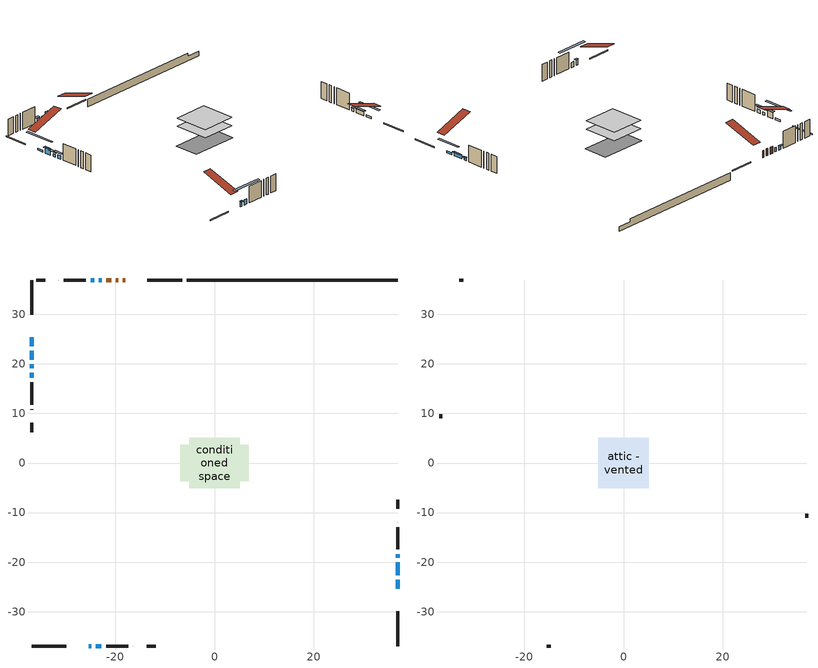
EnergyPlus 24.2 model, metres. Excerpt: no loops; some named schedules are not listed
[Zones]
conditioned space
 floor adiabatic (AdiabaticFloorConstruction): -5.08,-5.08 -5.08,5.08 5.08,5.08 5.08,-5.08 z3.49
 floor foundation (Slab1 construction): -6.95,-3.67 -6.95,3.67 6.95,3.67 6.95,-3.67 z-1.14
 wall outside (RimJoist1 construction): -6.49,36.91 -13.53,36.91 / -36.91,-36.91 -29.87,-36.91 / -36.91,36.91 -36.91,29.87 / 36.91,-36.91 36.91,-29.87 z1.05:1.35
 wall outside (AdiabaticWallConstruction 1): -17.99,36.91 -18.46,36.91 / -19.39,36.91 -19.94,36.91 / -20.87,36.91 -21.81,36.91 z1.05:3.08
 wall outside (AdiabaticWallConstruction): -25.41,-36.91 -24.85,-36.91 z1.05:2.58; -22.74,36.91 -23.3,36.91 z1.05:2.27; -23.92,-36.91 -22.8,-36.91 z1.05:2.57; 36.91,-25.41 36.91,-23.58 / -36.91,25.41 -36.91,23.58 z1.05:1.61; 36.91,-22.65 36.91,-20.06 z1.05:2.22; 36.91,-19.13 36.91,-18.37 z1.05:1.97; -36.91,22.65 -36.91,20.82 z1.05:2.83; -36.91,19.89 -36.91,19.13 z1.05:1.81; -36.91,18.2 -36.91,17.18 z1.05:2.07; -24.23,36.91 -24.99,36.91 z1.05:2.12
 wall outside (Wall1 construction): -25.92,36.91 -30.45,36.91 / -21.88,-36.91 -17.35,-36.91 / -36.91,16.26 -36.91,11.73 / 36.91,-17.44 36.91,-12.91 z1.05:5.93
 wall outside (Wall2 construction): -31.38,36.91 -31.41,36.91 / -16.42,-36.91 -16.39,-36.91 / -36.91,10.8 -36.91,10.77 / 36.91,-11.98 36.91,-11.95 z1.05:5.93
 wall outside (Wall4 construction): -34.09,36.91 -35.98,36.91 / -13.71,-36.91 -11.81,-36.91 / -36.91,8.09 -36.91,6.2 / 36.91,-9.27 36.91,-7.38 z1.05:5.93
 wall foundation (FoundationWall1 construction): -5.56,36.91,-1.14 -5.56,36.91,1.05 32.66,36.91,1.05 32.66,36.91,0.12 36.91,36.91,0.12 36.91,36.91,-1.14
 window (WindowConstruction 6): -25.41,-36.91 -24.85,-36.91 z1.05:2.57
 window (WindowConstruction 7): -22.74,36.91 -23.3,36.91 z1.05:2.27
 window (WindowConstruction 10): -23.92,-36.91 -22.81,-36.91 z1.05:2.57
 window (WindowConstruction 8): 36.91,-25.41 36.91,-23.58 z1.05:1.61
 window (WindowConstruction 9): -36.91,25.41 -36.91,23.58 z1.05:1.61
 window (WindowConstruction): 36.91,-22.65 36.91,-20.06 z1.05:2.22
 window (WindowConstruction 1): 36.91,-19.13 36.91,-18.37 z1.05:1.96
 window (WindowConstruction 2): -36.91,22.65 -36.91,20.82 z1.05:2.83
 window (WindowConstruction 3): -36.91,19.89 -36.91,19.13 z1.05:1.81
 window (WindowConstruction 4): -36.91,18.2 -36.91,17.19 z1.05:2.06
 window (WindowConstruction 5): -24.23,36.91 -24.99,36.91 z1.05:2.12
 door (Door): -17.99,36.91 -18.46,36.91 z1.05:3.08
 door (Door 1): -19.39,36.91 -19.94,36.91 z1.05:3.08
 door (Door 2): -20.87,36.91 -21.81,36.91 z1.05:3.08
 ceiling adiabatic (AdiabaticFloorConstruction): 5.08,-5.08 5.08,5.08 -5.08,5.08 -5.08,-5.08 z3.49
attic - vented
 floor to conditioned space (Floor1 construction Reversed): -5.08,-5.08 -5.08,5.08 5.08,5.08 5.08,-5.08 z5.93
 wall outside (Wall3 construction): -32.34,36.91 -33.16,36.91 / -15.46,-36.91 -14.64,-36.91 / -36.91,9.84 -36.91,9.02 / 36.91,-11.02 36.91,-10.2 z1.05:5.93
 roof outside (Roof1 construction): -17.06,36.91,5.93 -17.06,27.02,9.22 -14.46,27.02,9.22 -14.46,36.91,5.93; -26.34,-36.91,5.93 -26.34,-27.02,9.22 -28.94,-27.02,9.22 -28.94,-36.91,5.93; -36.91,26.34,5.93 -27.02,26.34,9.22 -27.02,28.94,9.22 -36.91,28.94,5.93; 36.91,-26.34,5.93 27.02,-26.34,9.22 27.02,-28.94,9.22 36.91,-28.94,5.93
shading: -24.7,-36.91 -25.56,-36.91 -25.56,-37.52 -24.7,-37.52 z2.72; -18.53,-36.91 -28.19,-36.91 -28.19,-37.52 -18.53,-37.52 z6.84; 36.91,-20.84 36.91,-28.15 37.52,-28.15 37.52,-20.84 z4.35; -36.91,19.92 -36.91,29.07 -37.52,29.07 -37.52,19.92 z5.27; 36.91,-19.91 36.91,-22.8 37.52,-22.8 37.52,-19.91 z2.37; 36.91,-18.22 36.91,-19.28 37.52,-19.28 37.52,-18.22 z2.11; -36.91,20.67 -36.91,22.8 -37.52,22.8 -37.52,20.67 z2.98; -36.91,18.22 -36.91,20.8 -37.52,20.8 -37.52,18.22 z2.72; -36.91,16.27 -36.91,19.11 -37.52,19.11 -37.52,16.27 z2.98; -25.29,36.91 -23.93,36.91 -23.93,37.52 -25.29,37.52 z2.42
[Building]
Building 1: Terrain=Suburbs
[Site:Location]
Halifax Intl AP_NS: Latitude {deg}=44.88; Longitude {deg}=-63.51; Time Zone {hr}=-4; Elevation {m}=145; Keep Site Location Information=Yes
[Site:GroundTemperature:Shallow]
3.15511, 1.33576, 1.19006, 2.05344, 5.51939, 8.9692, 11.96, 13.8546, 14.0156, 12.4746, 9.56009, 6.2161
[Site:WaterMainsTemperature]
Calculation Method=Schedule; Temperature Schedule=mains temperature schedule
[Material] Roughness=Rough; Thermal Absorptance=0.9
Name | Thickness {m} | Conductivity {W/m-K} | Density {kg/m3} | Specific Heat {J/kg-K} | Solar Absorptance | Visible Absorptance
asphalt or fiberglass shingles | 0.00635 | 0.162714 | 1121.4 | 1465.45 | 0.4 | 0.4
ceiling loosefill ins | 0.254 | 0.0480833 | 16.02 | 1046.75 | 0.7 | 0.7
ceiling stud and cavity | 0.1397 | 0.111585 | 65.682 | 1177.47 | 0.7 | 0.7
concrete 4.0 in. | 0.1016 | 1.803125 | 2242.8 | 837.4 | 0.7 | 0.7
concrete 8.0 in. | 0.2032 | 1.803125 | 2242.8 | 837.4 | 0.7 | 0.7
door material | 0.04445 | 0.0451087 | 512.64 | 1214.23 | 0.7 | 0.7
exterior vertical ins | 0.00188946 | 0.029427 | 32.04 | 1214.23 | 0.7 | 0.7
floor covering | 0.0127 | 0.0433444 | 54.468 | 1339.84 | 0.6 | 0.6
floor rigid ins; wall rigid ins 1 | 0.512978 | 0.029427 | 32.04 | 1214.23 | 0.7 | 0.7
floor stud and cavity | 0.1397 | 1.75129 | 37.0049 | 1207.88 | 0.7 | 0.7
furniture material conditioned space 1 | 0.1524 | 0.115458 | 640.8 | 1214.23 | 0.6 | 0.6
gypsum board | 0.0127 | 0.160291 | 801 | 837.4 | 0.6 | 0.6
osb sheathing 0.5 in. | 0.0127 | 0.115458 | 512.64 | 1214.23 | 0.7 | 0.7
osb sheathing 0.75 in. | 0.01905 | 0.115458 | 512.64 | 1214.23 | 0.7 | 0.7
osb sheathing 2.0 in. | 0.0508 | 0.115458 | 512.64 | 1214.23 | 0.7 | 0.7
rim joist rigid ins; wall rigid ins | 0.051816 | 0.029427 | 32.04 | 1214.23 | 0.7 | 0.7
rim joist stud and cavity | 0.0508 | 0.0402607 | 125.044 | 1163.47 | 0.6 | 0.6
wall stud and cavity | 0.1397 | 0.224759 | 139.0536 | 1170.24 | 0.7 | 0.7
wall stud and cavity 1 | 0.1397 | 0.23543 | 139.0536 | 1170.24 | 0.7 | 0.7
wall stud and cavity 2 | 0.0889 | 6.1454 | 50.32683 | 1063.81 | 0.6 | 0.6
wall stud and cavity 3 | 0.1397 | 0.312562 | 139.0536 | 1170.24 | 0.7 | 0.7
wall stud and cavity 4 | 0.0889 | 0.380278 | 52.3479 | 1209.89 | 0.7 | 0.7
wall stud and cavity 5 | 0.0889 | 0.391764 | 83.0341 | 1211.67 | 0.7 | 0.7
wood siding | 0.0254 | 0.102417 | 544.68 | 1172.36 | 0.4 | 0.4
wood siding 1 | 0.00254 | 0.102417 | 544.68 | 1172.36 | 0.4 | 0.4
wood siding 2; wood siding 3; wood siding 4 | 0.0254 | 0.102417 | 544.68 | 1172.36 | 0.7 | 0.7
[WindowMaterial:SimpleGlazingSystem]
Name | U-Factor {W/m2-K} | Solar Heat Gain Coefficient
WindowMaterial | 3.00253 | 0.53
WindowMaterial 1 | 3.03092 | 0.49
WindowMaterial 2 | 2.89919 | 0.65
WindowMaterial 3 | 3.05136 | 0.46
WindowMaterial 4 | 3.01104 | 0.53
WindowMaterial 5 | 3.01672 | 0.51
WindowMaterial 6 | 2.97073 | 0.62
WindowMaterial 7 | 2.97698 | 0.61
WindowMaterial 8 | 3.04227 | 0.45
[Construction]
AdiabaticFloorConstruction: floor stud and cavity, floor rigid ins, osb sheathing 0.75 in., floor covering
AdiabaticWallConstruction: wood siding 3, wall rigid ins 1, wall stud and cavity 4, gypsum board
AdiabaticWallConstruction 1: wood siding 4, wall rigid ins 1, wall stud and cavity 4, gypsum board
Door; Door 1; Door 2: door material
Floor1 construction Reversed: gypsum board, ceiling stud and cavity, ceiling loosefill ins
FoundationWall1 construction: concrete 8.0 in.
furniture construction conditioned space 1: furniture material conditioned space 1
PartitionWallConstruction: gypsum board, wall stud and cavity 5, gypsum board
RimJoist1 construction: wood siding 2, rim joist rigid ins, osb sheathing 2.0 in., rim joist stud and cavity
Roof1 construction: asphalt or fiberglass shingles
Slab1 construction: concrete 4.0 in.
Wall1 construction: wood siding, wall rigid ins, osb sheathing 0.5 in., wall stud and cavity, gypsum board
Wall2 construction: wood siding, wall rigid ins, osb sheathing 0.5 in., wall stud and cavity 1, gypsum board
Wall3 construction: wood siding 1, wall stud and cavity 2
Wall4 construction: wood siding, wall rigid ins, osb sheathing 0.5 in., wall stud and cavity 3, gypsum board
WindowConstruction: WindowMaterial
WindowConstruction 1: WindowMaterial 1
WindowConstruction 10; WindowConstruction 6: WindowMaterial 6
WindowConstruction 2: WindowMaterial 2
WindowConstruction 3: WindowMaterial 3
WindowConstruction 4: WindowMaterial 4
WindowConstruction 5: WindowMaterial 5
WindowConstruction 7: WindowMaterial 7
WindowConstruction 8; WindowConstruction 9: WindowMaterial 8
[Zone] Multiplier=1; Part of Total Floor Area=Yes
Name | Volume {m3}
attic - vented | 55.1181
conditioned space | 489.4
[Space]
Name | Zone | Volume {m3}
attic - vented 1 | attic - vented | 55.1181
conditioned space 1 | conditioned space | 489.4
[ZoneInfiltration:EffectiveLeakageArea]
infil attic - vented 1: Zone or Space=attic - vented 1; Schedule=Always On Discrete; Effective Air Leakage Area {cm2}=3690.63; Stack Coefficient=0.000568287; Wind Coefficient=1.61066e-05
[ZoneMixing]
whole house fan mix: Zone or Space=attic - vented; Schedule=Always On Continuous; Design Flow Rate Calculation Method=Flow/Zone; Design Flow Rate {m3/s}=0; Source Zone or Space=conditioned space
[SurfaceProperty:ExposedFoundationPerimeter]
Slab1: Exposed Perimeter Calculation Method=TotalExposedPerimeter; Total Exposed Perimeter {m}=42.468
[InternalMass] Zone or ZoneList=conditioned space; Space or SpaceList=conditioned space 1
Name | Construction | Surface Area {m2}
furniture mass conditioned space 1 | furniture construction conditioned space 1 | 81.9999
partition wall mass | PartitionWallConstruction | 205
[Lights]
interior lighting: Zone or ZoneList or Space or SpaceList=conditioned space 1; Schedule=interior lighting schedule; Design Level Calculation Method=LightingLevel; Lighting Level {W}=343.2; Return Air Fraction=0; Fraction Radiant=0.6; Fraction Visible=0.2; Fraction Replaceable=1
[People]
occupants: Zone or ZoneList or Space or SpaceList=conditioned space 1; Number of People Schedule=occupants schedule; Number of People Calculation Method=People; Number of People=3; Fraction Radiant=0.314171; Sensible Heat Fraction=0.56303; Activity Level Schedule=occupants activity schedule; Carbon Dioxide Generation Rate {m3/s-W}=0; Enable ASHRAE 55 Comfort Warnings=No; Mean Radiant Temperature Calculation Type=EnclosureAveraged
[ElectricEquipment] Zone or ZoneList or Space or SpaceList=conditioned space 1; Design Level Calculation Method=EquipmentLevel
Name | Schedule | Design Level {W} | Fraction Latent | Fraction Radiant | Fraction Lost
clothes dryer | clothes dryer schedule | 140.772 | 0.015 | 0.081 | 0.85
clothes washer | clothes washer schedule | 32.1985 | 0.03 | 0.162 | 0.7
cooking range | cooking range schedule | 215.147 | 0.08 | 0.432 | 0.2
dishwasher | dishwasher schedule | 66.8632 | 0.3 | 0.18 | 0.4
fridge | fridge schedule | 72.9452 | 0 | 0.6 | 0
mech vent bath fan 0 | mech vent bath fan 0 schedule | 50.2 | 0 | 0 | 1
mech vent house fan | mech vent house fan schedule | 0 | 0 | 0 | 1
mech vent house fan cfis | mech vent house fan cfis schedule | 0 | 0 | 0 | 0
misc plug loads | misc plug loads schedule | 494.7 | 0.045 | 0.513 | 0.1
whole house fan | Always On Discrete | 0 | 0 | 0 | 1
[OtherEquipment] Zone or ZoneList or Space or SpaceList=conditioned space 1; Design Level Calculation Method=EquipmentLevel
Name | Fuel Type | Schedule | Design Level {W} | Fraction Latent | Fraction Radiant | Fraction Lost
clothes dryer 1 | Electricity | clothes dryer schedule | 0 | 0.015 | 0.081 | 0.85
cooking range 1 | Electricity | cooking range schedule | 0 | 0.08 | 0.432 | 0.2
general water use latent | None | general water use schedule | 62.594 | 1 | 0 | 0
general water use sensible | None | general water use schedule | -61.6891 | 0 | 0.6 | 0
mech vent house fan latent load | None | Always On Discrete | 0 | 1 | 0 | 0
mech vent house fan sensible load | None | Always On Discrete | 0 | 0 | 0 | 0
water heater energy adjustment1 | Electricity | Always On Discrete | 0.01 | 0 | 0 | 1
[ZoneInfiltration:DesignFlowRate] Zone or ZoneList or Space or SpaceList=conditioned space 1; Schedule=Always On Discrete; Design Flow Rate Calculation Method=Flow/Zone; Design Flow Rate {m3/s}=0
infil flow; natural vent flow; whole house fan flow
[Foundation:Kiva]
Foundation Kiva 1: Initial Indoor Air Temperature {C}=18; Wall Height Above Grade {m}=1.04998; Wall Depth Below Slab {m}=0.2032; Custom Block Material Name 1=exterior vertical ins; Custom Block Depth 1 {m}=2.189988; Custom Block X Position 1 {m}=0.2032; Custom Block Z Position 1 {m}=0
[Foundation:Kiva:Settings]
Soil Conductivity {W/m-K}=0.849921; Soil Density {kg/m3}=1842.3; Soil Specific Heat {J/kg-K}=418.7; Ground Solar Absorptivity=0.9; Ground Thermal Absorptivity=0.9; Ground Surface Roughness {m}=0.03; Far-Field Width {m}=40; Deep-Ground Boundary Condition=ZeroFlux; Deep-Ground Depth {m}=40; Minimum Cell Dimension {m}=0.2; Maximum Cell Growth Coefficient=3; Simulation Timestep=Timestep
[Exterior:Lights]
exterior lighting: Schedule=exterior lighting schedule; Design Level {W}=75.6
[Schedule:Constant]
Name | Hourly Value
Always On Continuous; mech vent house fan schedule; mech vent house fan cfis schedule; Always On Discrete | 1
occupants activity schedule | 117.228
fridge schedule | 0
[Schedule:Week:Daily]
interior lighting schedule Week Rule - Jan1-Jan27: interior lighting schedule day, interior lighting schedule day, interior lighting schedule day, interior lighting schedule day, interior lighting schedule day, interior lighting schedule day, interior lighting schedule day, interior lighting schedule default day, interior lighting schedule default day, interior lighting schedule default day, interior lighting schedule default day, interior lighting schedule default day
interior lighting schedule Week Rule - Jan28-Feb3: interior lighting schedule day, interior lighting schedule day, interior lighting schedule day, interior lighting schedule day, interior lighting schedule day 1, interior lighting schedule day 1, interior lighting schedule day 1, interior lighting schedule default day, interior lighting schedule default day, interior lighting schedule default day, interior lighting schedule default day, interior lighting schedule default day
interior lighting schedule Week Rule - Feb4-Feb24: interior lighting schedule day 1, interior lighting schedule day 1, interior lighting schedule day 1, interior lighting schedule day 1, interior lighting schedule day 1, interior lighting schedule day 1, interior lighting schedule day 1, interior lighting schedule default day, interior lighting schedule default day, interior lighting schedule default day, interior lighting schedule default day, interior lighting schedule default day
interior lighting schedule Week Rule - Feb25-Mar3: interior lighting schedule day 1, interior lighting schedule day 1, interior lighting schedule day 1, interior lighting schedule day 1, interior lighting schedule day 2, interior lighting schedule day 2, interior lighting schedule day 2, interior lighting schedule default day, interior lighting schedule default day, interior lighting schedule default day, interior lighting schedule default day, interior lighting schedule default day
interior lighting schedule Week Rule - Mar4-Mar31: interior lighting schedule day 2, interior lighting schedule day 2, interior lighting schedule day 2, interior lighting schedule day 2, interior lighting schedule day 2, interior lighting schedule day 2, interior lighting schedule day 2, interior lighting schedule default day, interior lighting schedule default day, interior lighting schedule default day, interior lighting schedule default day, interior lighting schedule default day
interior lighting schedule Week Rule - Apr1-Apr28: interior lighting schedule day 3, interior lighting schedule day 3, interior lighting schedule day 3, interior lighting schedule day 3, interior lighting schedule day 3, interior lighting schedule day 3, interior lighting schedule day 3, interior lighting schedule default day, interior lighting schedule default day, interior lighting schedule default day, interior lighting schedule default day, interior lighting schedule default day
interior lighting schedule Week Rule - Apr29-May5: interior lighting schedule day 3, interior lighting schedule day 3, interior lighting schedule day 4, interior lighting schedule day 4, interior lighting schedule day 4, interior lighting schedule day 4, interior lighting schedule day 4, interior lighting schedule default day, interior lighting schedule default day, interior lighting schedule default day, interior lighting schedule default day, interior lighting schedule default day
interior lighting schedule Week Rule - May6-May26: interior lighting schedule day 4, interior lighting schedule day 4, interior lighting schedule day 4, interior lighting schedule day 4, interior lighting schedule day 4, interior lighting schedule day 4, interior lighting schedule day 4, interior lighting schedule default day, interior lighting schedule default day, interior lighting schedule default day, interior lighting schedule default day, interior lighting schedule default day
interior lighting schedule Week Rule - May27-Jun2: interior lighting schedule day 4, interior lighting schedule day 4, interior lighting schedule day 4, interior lighting schedule day 4, interior lighting schedule day 4, interior lighting schedule day 5, interior lighting schedule day 5, interior lighting schedule default day, interior lighting schedule default day, interior lighting schedule default day, interior lighting schedule default day, interior lighting schedule default day
interior lighting schedule Week Rule - Jun3-Jun30: interior lighting schedule day 5, interior lighting schedule day 5, interior lighting schedule day 5, interior lighting schedule day 5, interior lighting schedule day 5, interior lighting schedule day 5, interior lighting schedule day 5, interior lighting schedule default day, interior lighting schedule default day, interior lighting schedule default day, interior lighting schedule default day, interior lighting schedule default day
interior lighting schedule Week Rule - Jul1-Jul28: interior lighting schedule day 6, interior lighting schedule day 6, interior lighting schedule day 6, interior lighting schedule day 6, interior lighting schedule day 6, interior lighting schedule day 6, interior lighting schedule day 6, interior lighting schedule default day, interior lighting schedule default day, interior lighting schedule default day, interior lighting schedule default day, interior lighting schedule default day
interior lighting schedule Week Rule - Jul29-Aug4: interior lighting schedule day 6, interior lighting schedule day 6, interior lighting schedule day 6, interior lighting schedule day 7, interior lighting schedule day 7, interior lighting schedule day 7, interior lighting schedule day 7, interior lighting schedule default day, interior lighting schedule default day, interior lighting schedule default day, interior lighting schedule default day, interior lighting schedule default day
interior lighting schedule Week Rule - Aug5-Aug25: interior lighting schedule day 7, interior lighting schedule day 7, interior lighting schedule day 7, interior lighting schedule day 7, interior lighting schedule day 7, interior lighting schedule day 7, interior lighting schedule day 7, interior lighting schedule default day, interior lighting schedule default day, interior lighting schedule default day, interior lighting schedule default day, interior lighting schedule default day
interior lighting schedule Week Rule - Aug26-Sep1: interior lighting schedule day 7, interior lighting schedule day 7, interior lighting schedule day 7, interior lighting schedule day 7, interior lighting schedule day 7, interior lighting schedule day 7, interior lighting schedule day 8, interior lighting schedule default day, interior lighting schedule default day, interior lighting schedule default day, interior lighting schedule default day, interior lighting schedule default day
interior lighting schedule Week Rule - Sep2-Sep29: interior lighting schedule day 8, interior lighting schedule day 8, interior lighting schedule day 8, interior lighting schedule day 8, interior lighting schedule day 8, interior lighting schedule day 8, interior lighting schedule day 8, interior lighting schedule default day, interior lighting schedule default day, interior lighting schedule default day, interior lighting schedule default day, interior lighting schedule default day
interior lighting schedule Week Rule - Sep30-Oct6: interior lighting schedule day 8, interior lighting schedule day 9, interior lighting schedule day 9, interior lighting schedule day 9, interior lighting schedule day 9, interior lighting schedule day 9, interior lighting schedule day 9, interior lighting schedule default day, interior lighting schedule default day, interior lighting schedule default day, interior lighting schedule default day, interior lighting schedule default day
interior lighting schedule Week Rule - Oct7-Oct27: interior lighting schedule day 9, interior lighting schedule day 9, interior lighting schedule day 9, interior lighting schedule day 9, interior lighting schedule day 9, interior lighting schedule day 9, interior lighting schedule day 9, interior lighting schedule default day, interior lighting schedule default day, interior lighting schedule default day, interior lighting schedule default day, interior lighting schedule default day
interior lighting schedule Week Rule - Oct28-Nov3: interior lighting schedule day 9, interior lighting schedule day 9, interior lighting schedule day 9, interior lighting schedule day 9, interior lighting schedule day 10, interior lighting schedule day 10, interior lighting schedule day 10, interior lighting schedule default day, interior lighting schedule default day, interior lighting schedule default day, interior lighting schedule default day, interior lighting schedule default day
interior lighting schedule Week Rule - Nov4-Nov24: interior lighting schedule day 10, interior lighting schedule day 10, interior lighting schedule day 10, interior lighting schedule day 10, interior lighting schedule day 10, interior lighting schedule day 10, interior lighting schedule day 10, interior lighting schedule default day, interior lighting schedule default day, interior lighting schedule default day, interior lighting schedule default day, interior lighting schedule default day
interior lighting schedule Week Rule - Nov25-Dec1: interior lighting schedule day 10, interior lighting schedule day 10, interior lighting schedule day 10, interior lighting schedule day 10, interior lighting schedule day 10, interior lighting schedule day 10, interior lighting schedule day 11, interior lighting schedule default day, interior lighting schedule default day, interior lighting schedule default day, interior lighting schedule default day, interior lighting schedule default day
interior lighting schedule Week Rule - Dec2-Dec31: interior lighting schedule day 11, interior lighting schedule day 11, interior lighting schedule day 11, interior lighting schedule day 11, interior lighting schedule day 11, interior lighting schedule day 11, interior lighting schedule day 11, interior lighting schedule default day, interior lighting schedule default day, interior lighting schedule default day, interior lighting schedule default day, interior lighting schedule default day
occupants schedule Week Rule - Jan1-Dec31: occupants schedule day, occupants schedule day, occupants schedule day, occupants schedule day, occupants schedule day, occupants schedule day, occupants schedule day, occupants schedule default day, occupants schedule default day, occupants schedule default day, occupants schedule default day, occupants schedule default day
clothes dryer schedule Week Rule - Jan1-Dec31: clothes dryer schedule day, clothes dryer schedule day, clothes dryer schedule day, clothes dryer schedule day, clothes dryer schedule day, clothes dryer schedule day, clothes dryer schedule day, clothes dryer schedule default day, clothes dryer schedule default day, clothes dryer schedule default day, clothes dryer schedule default day, clothes dryer schedule default day
clothes washer schedule Week Rule - Jan1-Dec31: clothes washer schedule day, clothes washer schedule day, clothes washer schedule day, clothes washer schedule day, clothes washer schedule day, clothes washer schedule day, clothes washer schedule day, clothes washer schedule default day, clothes washer schedule default day, clothes washer schedule default day, clothes washer schedule default day, clothes washer schedule default day
cooking range schedule Week Rule - Jan1-Dec31: cooking range schedule day, cooking range schedule day, cooking range schedule day, cooking range schedule day, cooking range schedule day, cooking range schedule day, cooking range schedule day, cooking range schedule default day, cooking range schedule default day, cooking range schedule default day, cooking range schedule default day, cooking range schedule default day
dishwasher schedule Week Rule - Jan1-Dec31: dishwasher schedule day, dishwasher schedule day, dishwasher schedule day, dishwasher schedule day, dishwasher schedule day, dishwasher schedule day, dishwasher schedule day, dishwasher schedule default day, dishwasher schedule default day, dishwasher schedule default day, dishwasher schedule default day, dishwasher schedule default day
mech vent bath fan 0 schedule Week Rule - Jan1-Dec31: mech vent bath fan 0 schedule day, mech vent bath fan 0 schedule day, mech vent bath fan 0 schedule day, mech vent bath fan 0 schedule day, mech vent bath fan 0 schedule day, mech vent bath fan 0 schedule day, mech vent bath fan 0 schedule day, mech vent bath fan 0 schedule default day, mech vent bath fan 0 schedule default day, mech vent bath fan 0 schedule default day, mech vent bath fan 0 schedule default day, mech vent bath fan 0 schedule default day
misc plug loads schedule Week Rule - Jan1-Dec31: misc plug loads schedule day, misc plug loads schedule day, misc plug loads schedule day, misc plug loads schedule day, misc plug loads schedule day, misc plug loads schedule day, misc plug loads schedule day, misc plug loads schedule default day, misc plug loads schedule default day, misc plug loads schedule default day, misc plug loads schedule default day, misc plug loads schedule default day
general water use schedule Week Rule - Jan1-Dec31: general water use schedule day, general water use schedule day, general water use schedule day, general water use schedule day, general water use schedule day, general water use schedule day, general water use schedule day, general water use schedule default day, general water use schedule default day, general water use schedule default day, general water use schedule default day, general water use schedule default day
exterior lighting schedule Week Rule - Jan1-Jan27: exterior lighting schedule day, exterior lighting schedule day, exterior lighting schedule day, exterior lighting schedule day, exterior lighting schedule day, exterior lighting schedule day, exterior lighting schedule day, exterior lighting schedule default day, exterior lighting schedule default day, exterior lighting schedule default day, exterior lighting schedule default day, exterior lighting schedule default day
exterior lighting schedule Week Rule - Jan28-Feb3: exterior lighting schedule day, exterior lighting schedule day, exterior lighting schedule day, exterior lighting schedule day, exterior lighting schedule day 1, exterior lighting schedule day 1, exterior lighting schedule day 1, exterior lighting schedule default day, exterior lighting schedule default day, exterior lighting schedule default day, exterior lighting schedule default day, exterior lighting schedule default day
exterior lighting schedule Week Rule - Feb4-Feb24: exterior lighting schedule day 1, exterior lighting schedule day 1, exterior lighting schedule day 1, exterior lighting schedule day 1, exterior lighting schedule day 1, exterior lighting schedule day 1, exterior lighting schedule day 1, exterior lighting schedule default day, exterior lighting schedule default day, exterior lighting schedule default day, exterior lighting schedule default day, exterior lighting schedule default day
exterior lighting schedule Week Rule - Feb25-Mar3: exterior lighting schedule day 1, exterior lighting schedule day 1, exterior lighting schedule day 1, exterior lighting schedule day 1, exterior lighting schedule day 2, exterior lighting schedule day 2, exterior lighting schedule day 2, exterior lighting schedule default day, exterior lighting schedule default day, exterior lighting schedule default day, exterior lighting schedule default day, exterior lighting schedule default day
exterior lighting schedule Week Rule - Mar4-Mar31: exterior lighting schedule day 2, exterior lighting schedule day 2, exterior lighting schedule day 2, exterior lighting schedule day 2, exterior lighting schedule day 2, exterior lighting schedule day 2, exterior lighting schedule day 2, exterior lighting schedule default day, exterior lighting schedule default day, exterior lighting schedule default day, exterior lighting schedule default day, exterior lighting schedule default day
exterior lighting schedule Week Rule - Apr1-Apr28: exterior lighting schedule day 3, exterior lighting schedule day 3, exterior lighting schedule day 3, exterior lighting schedule day 3, exterior lighting schedule day 3, exterior lighting schedule day 3, exterior lighting schedule day 3, exterior lighting schedule default day, exterior lighting schedule default day, exterior lighting schedule default day, exterior lighting schedule default day, exterior lighting schedule default day
exterior lighting schedule Week Rule - Apr29-May5: exterior lighting schedule day 3, exterior lighting schedule day 3, exterior lighting schedule day 4, exterior lighting schedule day 4, exterior lighting schedule day 4, exterior lighting schedule day 4, exterior lighting schedule day 4, exterior lighting schedule default day, exterior lighting schedule default day, exterior lighting schedule default day, exterior lighting schedule default day, exterior lighting schedule default day
exterior lighting schedule Week Rule - May6-May26: exterior lighting schedule day 4, exterior lighting schedule day 4, exterior lighting schedule day 4, exterior lighting schedule day 4, exterior lighting schedule day 4, exterior lighting schedule day 4, exterior lighting schedule day 4, exterior lighting schedule default day, exterior lighting schedule default day, exterior lighting schedule default day, exterior lighting schedule default day, exterior lighting schedule default day
exterior lighting schedule Week Rule - May27-Jun2: exterior lighting schedule day 4, exterior lighting schedule day 4, exterior lighting schedule day 4, exterior lighting schedule day 4, exterior lighting schedule day 4, exterior lighting schedule day 5, exterior lighting schedule day 5, exterior lighting schedule default day, exterior lighting schedule default day, exterior lighting schedule default day, exterior lighting schedule default day, exterior lighting schedule default day
exterior lighting schedule Week Rule - Jun3-Jun30: exterior lighting schedule day 5, exterior lighting schedule day 5, exterior lighting schedule day 5, exterior lighting schedule day 5, exterior lighting schedule day 5, exterior lighting schedule day 5, exterior lighting schedule day 5, exterior lighting schedule default day, exterior lighting schedule default day, exterior lighting schedule default day, exterior lighting schedule default day, exterior lighting schedule default day
exterior lighting schedule Week Rule - Jul1-Jul28: exterior lighting schedule day 6, exterior lighting schedule day 6, exterior lighting schedule day 6, exterior lighting schedule day 6, exterior lighting schedule day 6, exterior lighting schedule day 6, exterior lighting schedule day 6, exterior lighting schedule default day, exterior lighting schedule default day, exterior lighting schedule default day, exterior lighting schedule default day, exterior lighting schedule default day
exterior lighting schedule Week Rule - Jul29-Aug4: exterior lighting schedule day 6, exterior lighting schedule day 6, exterior lighting schedule day 6, exterior lighting schedule day 7, exterior lighting schedule day 7, exterior lighting schedule day 7, exterior lighting schedule day 7, exterior lighting schedule default day, exterior lighting schedule default day, exterior lighting schedule default day, exterior lighting schedule default day, exterior lighting schedule default day
exterior lighting schedule Week Rule - Aug5-Aug25: exterior lighting schedule day 7, exterior lighting schedule day 7, exterior lighting schedule day 7, exterior lighting schedule day 7, exterior lighting schedule day 7, exterior lighting schedule day 7, exterior lighting schedule day 7, exterior lighting schedule default day, exterior lighting schedule default day, exterior lighting schedule default day, exterior lighting schedule default day, exterior lighting schedule default day
exterior lighting schedule Week Rule - Aug26-Sep1: exterior lighting schedule day 7, exterior lighting schedule day 7, exterior lighting schedule day 7, exterior lighting schedule day 7, exterior lighting schedule day 7, exterior lighting schedule day 7, exterior lighting schedule day 8, exterior lighting schedule default day, exterior lighting schedule default day, exterior lighting schedule default day, exterior lighting schedule default day, exterior lighting schedule default day
exterior lighting schedule Week Rule - Sep2-Sep29: exterior lighting schedule day 8, exterior lighting schedule day 8, exterior lighting schedule day 8, exterior lighting schedule day 8, exterior lighting schedule day 8, exterior lighting schedule day 8, exterior lighting schedule day 8, exterior lighting schedule default day, exterior lighting schedule default day, exterior lighting schedule default day, exterior lighting schedule default day, exterior lighting schedule default day
exterior lighting schedule Week Rule - Sep30-Oct6: exterior lighting schedule day 8, exterior lighting schedule day 9, exterior lighting schedule day 9, exterior lighting schedule day 9, exterior lighting schedule day 9, exterior lighting schedule day 9, exterior lighting schedule day 9, exterior lighting schedule default day, exterior lighting schedule default day, exterior lighting schedule default day, exterior lighting schedule default day, exterior lighting schedule default day
exterior lighting schedule Week Rule - Oct7-Oct27: exterior lighting schedule day 9, exterior lighting schedule day 9, exterior lighting schedule day 9, exterior lighting schedule day 9, exterior lighting schedule day 9, exterior lighting schedule day 9, exterior lighting schedule day 9, exterior lighting schedule default day, exterior lighting schedule default day, exterior lighting schedule default day, exterior lighting schedule default day, exterior lighting schedule default day
exterior lighting schedule Week Rule - Oct28-Nov3: exterior lighting schedule day 9, exterior lighting schedule day 9, exterior lighting schedule day 9, exterior lighting schedule day 9, exterior lighting schedule day 10, exterior lighting schedule day 10, exterior lighting schedule day 10, exterior lighting schedule default day, exterior lighting schedule default day, exterior lighting schedule default day, exterior lighting schedule default day, exterior lighting schedule default day
[Schedule:Year]
interior lighting schedule: interior lighting schedule Week Rule - Jan1-Jan27, 1, 1, 1, 27, interior lighting schedule Week Rule - Jan28-Feb3, 1, 28, 2, 3, interior lighting schedule Week Rule - Feb4-Feb24, 2, 4, 2, 24, interior lighting schedule Week Rule - Feb25-Mar3, 2, 25, 3, 3, interior lighting schedule Week Rule - Mar4-Mar31, 3, 4, 3, 31, interior lighting schedule Week Rule - Apr1-Apr28, 4, 1, 4, 28, interior lighting schedule Week Rule - Apr29-May5, 4, 29, 5, 5, interior lighting schedule Week Rule - May6-May26, 5, 6, 5, 26, interior lighting schedule Week Rule - May27-Jun2, 5, 27, 6, 2, interior lighting schedule Week Rule - Jun3-Jun30, 6, 3, 6, 30, interior lighting schedule Week Rule - Jul1-Jul28, 7, 1, 7, 28, interior lighting schedule Week Rule - Jul29-Aug4, 7, 29, 8, 4, interior lighting schedule Week Rule - Aug5-Aug25, 8, 5, 8, 25, interior lighting schedule Week Rule - Aug26-Sep1, 8, 26, 9, 1, interior lighting schedule Week Rule - Sep2-Sep29, 9, 2, 9, 29, interior lighting schedule Week Rule - Sep30-Oct6, 9, 30, 10, 6, interior lighting schedule Week Rule - Oct7-Oct27, 10, 7, 10, 27, interior lighting schedule Week Rule - Oct28-Nov3, 10, 28, 11, 3, interior lighting schedule Week Rule - Nov4-Nov24, 11, 4, 11, 24, interior lighting schedule Week Rule - Nov25-Dec1, 11, 25, 12, 1, interior lighting schedule Week Rule - Dec2-Dec31, 12, 2, 12, 31
occupants schedule: occupants schedule Week Rule - Jan1-Dec31, 1, 1, 12, 31
clothes dryer schedule: clothes dryer schedule Week Rule - Jan1-Dec31, 1, 1, 12, 31
clothes washer schedule: clothes washer schedule Week Rule - Jan1-Dec31, 1, 1, 12, 31
cooking range schedule: cooking range schedule Week Rule - Jan1-Dec31, 1, 1, 12, 31
dishwasher schedule: dishwasher schedule Week Rule - Jan1-Dec31, 1, 1, 12, 31
mech vent bath fan 0 schedule: mech vent bath fan 0 schedule Week Rule - Jan1-Dec31, 1, 1, 12, 31
misc plug loads schedule: misc plug loads schedule Week Rule - Jan1-Dec31, 1, 1, 12, 31
general water use schedule: general water use schedule Week Rule - Jan1-Dec31, 1, 1, 12, 31
exterior lighting schedule: exterior lighting schedule Week Rule - Jan1-Jan27, 1, 1, 1, 27, exterior lighting schedule Week Rule - Jan28-Feb3, 1, 28, 2, 3, exterior lighting schedule Week Rule - Feb4-Feb24, 2, 4, 2, 24, exterior lighting schedule Week Rule - Feb25-Mar3, 2, 25, 3, 3, exterior lighting schedule Week Rule - Mar4-Mar31, 3, 4, 3, 31, exterior lighting schedule Week Rule - Apr1-Apr28, 4, 1, 4, 28, exterior lighting schedule Week Rule - Apr29-May5, 4, 29, 5, 5, exterior lighting schedule Week Rule - May6-May26, 5, 6, 5, 26, exterior lighting schedule Week Rule - May27-Jun2, 5, 27, 6, 2, exterior lighting schedule Week Rule - Jun3-Jun30, 6, 3, 6, 30, exterior lighting schedule Week Rule - Jul1-Jul28, 7, 1, 7, 28, exterior lighting schedule Week Rule - Jul29-Aug4, 7, 29, 8, 4, exterior lighting schedule Week Rule - Aug5-Aug25, 8, 5, 8, 25, exterior lighting schedule Week Rule - Aug26-Sep1, 8, 26, 9, 1, exterior lighting schedule Week Rule - Sep2-Sep29, 9, 2, 9, 29, exterior lighting schedule Week Rule - Sep30-Oct6, 9, 30, 10, 6, exterior lighting schedule Week Rule - Oct7-Oct27, 10, 7, 10, 27, exterior lighting schedule Week Rule - Oct28-Nov3, 10, 28, 11, 3, exterior lighting schedule Week Rule - Nov4-Nov24, 11, 4, 11, 24, exterior lighting schedule Week Rule - Nov25-Dec1, 11, 25, 12, 1, exterior lighting schedule Week Rule - Dec2-Dec31, 12, 2, 12, 31
[Schedule:Compact]
mains temperature schedule: Through: 01/01, For: AllDays, Until: 24:00, 7.41, Through: 01/02, For: AllDays, Until: 24:00, 7.34833, Through: 01/03, For: AllDays, Until: 24:00, 7.28778, Through: 01/04, For: AllDays, Until: 24:00, 7.22889, Through: 01/05, For: AllDays, Until: 24:00, 7.17056, Through: 01/06, For: AllDays, Until: 24:00, 7.11333, Through: 01/07, For: AllDays, Until: 24:00, 7.05722, Through: 01/08, For: AllDays, Until: 24:00, 7.00167, Through: 01/09, For: AllDays, Until: 24:00, 6.94778, Through: 01/10, For: AllDays, Until: 24:00, 6.895, Through: 01/11, For: AllDays, Until: 24:00, 6.84333, Through: 01/12, For: AllDays, Until: 24:00, 6.79278, Through: 01/13, For: AllDays, Until: 24:00, 6.74389, Through: 01/14, For: AllDays, Until: 24:00, 6.69556, Through: 01/15, For: AllDays, Until: 24:00, 6.64889, Through: 01/16, For: AllDays, Until: 24:00, 6.60278, Through: 01/17, For: AllDays, Until: 24:00, 6.55833, Through: 01/18, For: AllDays, Until: 24:00, 6.515, Through: 01/19, For: AllDays, Until: 24:00, 6.47333, Through: 01/20, For: AllDays, Until: 24:00, 6.43278, Through: 01/21, For: AllDays, Until: 24:00, 6.39333, Through: 01/22, For: AllDays, Until: 24:00, 6.355, Through: 01/23, For: AllDays, Until: 24:00, 6.31833, Through: 01/24, For: AllDays, Until: 24:00, 6.28278, Through: 01/25, For: AllDays, Until: 24:00, 6.24889, Through: 01/26, For: AllDays, Until: 24:00, 6.21611, Through: 01/27, For: AllDays, Until: 24:00, 6.18444, Through: 01/28, For: AllDays, Until: 24:00, 6.15444, Through: 01/29, For: AllDays, Until: 24:00, 6.12556, Through: 01/30, For: AllDays, Until: 24:00, 6.09833, Through: 01/31, For: AllDays, Until: 24:00, 6.07222, Through: 02/01, For: AllDays, Until: 24:00, 6.04778, Through: 02/02, For: AllDays, Until: 24:00, 6.02444, Through: 02/03, For: AllDays, Until: 24:00, 6.00278, Through: 02/04, For: AllDays, Until: 24:00, 5.98222, Through: 02/05, For: AllDays, Until: 24:00, 5.96333, Through: 02/06, For: AllDays, Until: 24:00, 5.94556, Through: 02/07, For: AllDays, Until: 24:00, 5.92944, Through: 02/08, For: AllDays, Until: 24:00, 5.915, Through: 02/09, For: AllDays, Until: 24:00, 5.90167, Through: 02/10, For: AllDays, Until: 24:00, 5.89, Through: 02/11, For: AllDays, Until: 24:00, 5.87944, Through: 02/12, For: AllDays, Until: 24:00, 5.87056, Through: 02/13, For: AllDays, Until: 24:00, 5.86333, Through: 02/14, For: AllDays, Until: 24:00, 5.85722, Through: 02/15, For: AllDays, Until: 24:00, 5.85278, Through: 02/16, For: AllDays, Until: 24:00, 5.84944, Through: 02/17, For: AllDays, Until: 24:00, 5.84833, Through: 02/18, For: AllDays, Until: 24:00, 5.84778, Through: 02/19, For: AllDays, Until: 24:00, 5.84944, Through: 02/20, For: AllDays, Until: 24:00, 5.85167, Through: 02/21, For: AllDays, Until: 24:00, 5.85611, Through: 02/22, For: AllDays, Until: 24:00, 5.86167, Through: 02/23, For: AllDays, Until: 24:00, 5.86889, Through: 02/24, For: AllDays, Until: 24:00, 5.87722, Through: 02/25, For: AllDays, Until: 24:00, 5.88722, Through: 02/26, For: AllDays, Until: 24:00, 5.89889, Through: 02/27, For: AllDays, Until: 24:00, 5.91167, Through: 02/28, For: AllDays, Until: 24:00, 5.92611, Through: 03/01, For: AllDays, Until: 24:00, 5.94222, Through: 03/02, For: AllDays, Until: 24:00, 5.95944, Through: 03/03, For: AllDays, Until: 24:00, 5.97778, Through: 03/04, For: AllDays, Until: 24:00, 5.99778, Through: 03/05, For: AllDays, Until: 24:00, 6.01944, Through: 03/06, For: AllDays, Until: 24:00, 6.04222, Through: 03/07, For: AllDays, Until: 24:00, 6.06667, Through: 03/08, For: AllDays, Until: 24:00, 6.09222, Through: 03/09, For: AllDays, Until: 24:00, 6.11944, Through: 03/10, For: AllDays, Until: 24:00, 6.14778, Through: 03/11, For: AllDays, Until: 24:00, 6.17722, Through: 03/12, For: AllDays, Until: 24:00, 6.20833, Through: 03/13, For: AllDays, Until: 24:00, 6.24111, Through: 03/14, For: AllDays, Until: 24:00, 6.275, Through: 03/15, For: AllDays, Until: 24:00, 6.31, Through: 03/16, For: AllDays, Until: 24:00, 6.34667, Through: 03/17, For: AllDays, Until: 24:00, 6.38444, Through: 03/18, For: AllDays, Until: 24:00, 6.42333, Through: 03/19, For: AllDays, Until: 24:00, 6.46389, Through: 03/20, For: AllDays, Until: 24:00, 6.50556, Through: 03/21, For: AllDays, Until: 24:00, 6.54833, Through: 03/22, For: AllDays, Until: 24:00, 6.59278, Through: 03/23, For: AllDays, Until: 24:00, 6.63833, Through: 03/24, For: AllDays, Until: 24:00, 6.685, Through: 03/25, For: AllDays, Until: 24:00, 6.73278, Through: 03/26, For: AllDays, Until: 24:00, 6.78167, Through: 03/27, For: AllDays, Until: 24:00, 6.83167, Through: 03/28, For: AllDays, Until: 24:00, 6.88333, Through: 03/29, For: AllDays, Until: 24:00, 6.93611, Through: 03/30, For: AllDays, Until: 24:00, 6.98944, Through: 03/31, For: AllDays, Until: 24:00, 7.04444, Through: 04/01, For: AllDays, Until: 24:00, 7.1, Through: 04/02, For: AllDays, Until: 24:00, 7.15722, Through: 04/03, For: AllDays, Until: 24:00, 7.21556, Through: 04/04, For: AllDays, Until: 24:00, 7.27444, Through: 04/05, For: AllDays, Until: 24:00, 7.33444, Through: 04/06, For: AllDays, Until: 24:00, 7.39556, Through: 04/07, For: AllDays, Until: 24:00, 7.45778, Through: 04/08, For: AllDays, Until: 24:00, 7.52111, Through: 04/09, For: AllDays, Until: 24:00, 7.585, Through: 04/10, For: AllDays, Until: 24:00, 7.65, Through: 04/11, For: AllDays, Until: 24:00, 7.71611, Through: 04/12, For: AllDays, Until: 24:00, 7.78333, Through: 04/13, For: AllDays, Until: 24:00, 7.85111, Through: 04/14, For: AllDays, Until: 24:00, 7.91944, Through: 04/15, For: AllDays, Until: 24:00, 7.98889, Through: 04/16, For: AllDays, Until: 24:00, 8.05944, Through: 04/17, For: AllDays, Until: 24:00, 8.13056, Through: 04/18, For: AllDays, Until: 24:00, 8.20222, Through: 04/19, For: AllDays, Until: 24:00, 8.275, Through: 04/20, For: AllDays, Until: 24:00, 8.34833, Through: 04/21, For: AllDays, Until: 24:00, 8.42222, Through: 04/22, For: AllDays, Until: 24:00, 8.49722, Through: 04/23, For: AllDays, Until: 24:00, 8.57278, Through: 04/24, For: AllDays, Until: 24:00, 8.64889, Through: 04/25, For: AllDays, Until: 24:00, 8.72556, Through: 04/26, For: AllDays, Until: 24:00, 8.80278, Through: 04/27, For: AllDays, Until: 24:00, 8.88111, Through: 04/28, For: AllDays, Until: 24:00, 8.95944, Through: 04/29, For: AllDays, Until: 24:00, 9.03833, Through: 04/30, For: AllDays, Until: 24:00, 9.11778, Through: 05/01, For: AllDays, Until: 24:00, 9.19778, Through: 05/02, For: AllDays, Until: 24:00, 9.27833, Through: 05/03, For: AllDays, Until: 24:00, 9.35944, Through: 05/04, For: AllDays, Until: 24:00, 9.44056, Through: 05/05, For: AllDays, Until: 24:00, 9.52278, Through: 05/06, For: AllDays, Until: 24:00, 9.60444, Through: 05/07, For: AllDays, Until: 24:00, 9.68722, Through: 05/08, For: AllDays, Until: 24:00, 9.77, Through: 05/09, For: AllDays, Until: 24:00, 9.85278, Through: 05/10, For: AllDays, Until: 24:00, 9.93611, Through: 05/11, For: AllDays, Until: 24:00, 10.02, Through: 05/12, For: AllDays, Until: 24:00, 10.1039, Through: 05/13, For: AllDays, Until: 24:00, 10.1878, Through: 05/14, For: AllDays, Until: 24:00, 10.2722, Through: 05/15, For: AllDays, Until: 24:00, 10.3561, Through: 05/16, For: AllDays, Until: 24:00, 10.4406, Through: 05/17, For: AllDays, Until: 24:00, 10.5256, Through: 05/18, For: AllDays, Until: 24:00, 10.61, Through: 05/19, For: AllDays, Until: 24:00, 10.6944, Through: 05/20, For: AllDays, Until: 24:00, 10.7794, Through: 05/21, For: AllDays, Until: 24:00, 10.8639, Through: 05/22, For: AllDays, Until: 24:00, 10.9489, Through: 05/23, For: AllDays, Until: 24:00, 11.0333, Through: 05/24, For: AllDays, Until: 24:00, 11.1178, Through: 05/25, For: AllDays, Until: 24:00, 11.2022, Through: 05/26, For: AllDays, Until: 24:00, 11.2867, Through: 05/27, For: AllDays, Until: 24:00, 11.3711, Through: 05/28, For: AllDays, Until: 24:00, 11.455, Through: 05/29, For: AllDays, Until: 24:00, 11.5389, Through: 05/30, For: AllDays, Until: 24:00, 11.6222, Through: 05/31, For: AllDays, Until: 24:00, 11.7056, Through: 06/01, For: AllDays, Until: 24:00, 11.7883, Through: 06/02, For: AllDays, Until: 24:00, 11.8711, Through: 06/03, For: AllDays, Until: 24:00, 11.9539, Through: 06/04, For: AllDays, Until: 24:00, 12.0356, Through: 06/05, For: AllDays, Until: 24:00, 12.1172, Through: 06/06, For: AllDays, Until: 24:00, 12.1989, Through: 06/07, For: AllDays, Until: 24:00, 12.2794, Through: 06/08, For: AllDays, Until: 24:00, 12.36, Through: 06/09, For: AllDays, Until: 24:00, 12.44, Through: 06/10, For: AllDays, Until: 24:00, 12.5194, Through: 06/11, For: AllDays, Until: 24:00, 12.5983, Through: 06/12, For: AllDays, Until: 24:00, 12.6767, Through: 06/13, For: AllDays, Until: 24:00, 12.7544, Through: 06/14, For: AllDays, Until: 24:00, 12.8317, Through: 06/15, For: AllDays, Until: 24:00, 12.9083, Through: 06/16, For: AllDays, Until: 24:00, 12.9844, Through: 06/17, For: AllDays, Until: 24:00, 13.0594, Through: 06/18, For: AllDays, Until: 24:00, 13.1344, Through: 06/19, For: AllDays, Until: 24:00, 13.2083, Through: 06/20, For: AllDays, Until: 24:00, 13.2811, Through: 06/21, For: AllDays, Until: 24:00, 13.3539, Through: 06/22, For: AllDays, Until: 24:00, 13.4256, Through: 06/23, For: AllDays, Until: 24:00, 13.4967, Through: 06/24, For: AllDays, Until: 24:00, 13.5667, Through: 06/25, For: AllDays, Until: 24:00, 13.6361, Through: 06/26, For: AllDays, Until: 24:00, 13.7044, Through: 06/27, For: AllDays, Until: 24:00, 13.7717, Through: 06/28, For: AllDays, Until: 24:00, 13.8389, Through: 06/29, For: AllDays, Until: 24:00, 13.9044, Through: 06/30, For: AllDays, Until: 24:00, 13.9694, Through: 07/01, For: AllDays, Until: 24:00, 14.0333, Through: 07/02, For: AllDays, Until: 24:00, 14.0961, Through: 07/03, For: AllDays, Until: 24:00, 14.1583, Through: 07/04, For: AllDays, Until: 24:00, 14.2189, Through: 07/05, For: AllDays, Until: 24:00, 14.2789, Through: 07/06, For: AllDays, Until: 24:00, 14.3378, Through: 07/07, For: AllDays, Until: 24:00, 14.3956, Through: 07/08, For: AllDays, Until: 24:00, 14.4522, Through: 07/09, For: AllDays, Until: 24:00, 14.5083, Through: 07/10, For: AllDays, Until: 24:00, 14.5628, Through: 07/11, For: AllDays, Until: 24:00, 14.6161, Through: 07/12, For: AllDays, Until: 24:00, 14.6683, Through: 07/13, For: AllDays, Until: 24:00, 14.7194, Through: 07/14, For: AllDays, Until: 24:00, 14.7694, Through: 07/15, For: AllDays, Until: 24:00, 14.8183, Through: 07/16, For: AllDays, Until: 24:00, 14.8661, Through: 07/17, For: AllDays, Until: 24:00, 14.9122, Through: 07/18, For: AllDays, Until: 24:00, 14.9572, Through: 07/19, For: AllDays, Until: 24:00, 15.0011, Through: 07/20, For: AllDays, Until: 24:00, 15.0439, Through: 07/21, For: AllDays, Until: 24:00, 15.0856, Through: 07/22, For: AllDays, Until: 24:00, 15.1256, Through: 07/23, For: AllDays, Until: 24:00, 15.1644, Through: 07/24, For: AllDays, Until: 24:00, 15.2017, Through: 07/25, For: AllDays, Until: 24:00, 15.2383, Through: 07/26, For: AllDays, Until: 24:00, 15.2728, Through: 07/27, For: AllDays, Until: 24:00, 15.3067, Through: 07/28, For: AllDays, Until: 24:00, 15.3389, Through: 07/29, For: AllDays, Until: 24:00, 15.3694, Through: 07/30, For: AllDays, Until: 24:00, 15.3989, Through: 07/31, For: AllDays, Until: 24:00, 15.4272, Through: 08/01, For: AllDays, Until: 24:00, 15.4539, Through: 08/02, For: AllDays, Until: 24:00, 15.4794, Through: 08/03, For: AllDays, Until: 24:00, 15.5033, Through: 08/04, For: AllDays, Until: 24:00, 15.5261, Through: 08/05, For: AllDays, Until: 24:00, 15.5472, Through: 08/06, For: AllDays, Until: 24:00, 15.5667, Through: 08/07, For: AllDays, Until: 24:00, 15.585, Through: 08/08, For: AllDays, Until: 24:00, 15.6022, Through: 08/09, For: AllDays, Until: 24:00, 15.6172, Through: 08/10, For: AllDays, Until: 24:00, 15.6317, Through: 08/11, For: AllDays, Until: 24:00, 15.6439, Through: 08/12, For: AllDays, Until: 24:00, 15.655, Through: 08/13, For: AllDays, Until: 24:00, 15.665, Through: 08/14, For: AllDays, Until: 24:00, 15.6733, Through: 08/15, For: AllDays, Until: 24:00, 15.68, Through: 08/16, For: AllDays, Until: 24:00, 15.6856, Through: 08/17, For: AllDays, Until: 24:00, 15.6894, Through: 08/18, For: AllDays, Until: 24:00, 15.6917, Through: 08/19, For: AllDays, Until: 24:00, 15.6928, Through: 08/20, For: AllDays, Until: 24:00, 15.6922, Through: 08/21, For: AllDays, Until: 24:00, 15.69, Through: 08/22, For: AllDays, Until: 24:00, 15.6867, Through: 08/23, For: AllDays, Until: 24:00, 15.6822, Through: 08/24, For: AllDays, Until: 24:00, 15.6756, Through: 08/25, For: AllDays, Until: 24:00, 15.6678, Through: 08/26, For: AllDays, Until: 24:00, 15.6589, Through: 08/27, For: AllDays, Until: 24:00, 15.6478, Through: 08/28, For: AllDays, Until: 24:00, 15.6361, Through: 08/29, For: AllDays, Until: 24:00, 15.6222, Through: 08/30, For: AllDays, Until: 24:00, 15.6072, Through: 08/31, For: AllDays, Until: 24:00, 15.5911, Through: 09/01, For: AllDays, Until: 24:00, 15.5733, Through: 09/02, For: AllDays, Until: 24:00, 15.5539, Through: 09/03, For: AllDays, Until: 24:00, 15.5333, Through: 09/04, For: AllDays, Until: 24:00, 15.5111, Through: 09/05, For: AllDays, Until: 24:00, 15.4878, Through: 09/06, For: AllDays, Until: 24:00, 15.4628, Through: 09/07, For: AllDays, Until: 24:00, 15.4367, Through: 09/08, For: AllDays, Until: 24:00, 15.4089, Through: 09/09, For: AllDays, Until: 24:00, 15.38, Through: 09/10, For: AllDays, Until: 24:00, 15.3494, Through: 09/11, For: AllDays, Until: 24:00, 15.3178, Through: 09/12, For: AllDays, Until: 24:00, 15.2844, Through: 09/13, For: AllDays, Until: 24:00, 15.25, Through: 09/14, For: AllDays, Until: 24:00, 15.2144, Through: 09/15, For: AllDays, Until: 24:00, 15.1772, Through: 09/16, For: AllDays, Until: 24:00, 15.1389, Through: 09/17, For: AllDays, Until: 24:00, 15.0989, Through: 09/18, For: AllDays, Until: 24:00, 15.0583, Through: 09/19, For: AllDays, Until: 24:00, 15.0161, Through: 09/20, For: AllDays, Until: 24:00, 14.9722, Through: 09/21, For: AllDays, Until: 24:00, 14.9278, Through: 09/22, For: AllDays, Until: 24:00, 14.8817, Through: 09/23, For: AllDays, Until: 24:00, 14.8344, Through: 09/24, For: AllDays, Until: 24:00, 14.7861, Through: 09/25, For: AllDays, Until: 24:00, 14.7367, Through: 09/26, For: AllDays, Until: 24:00, 14.6861, Through: 09/27, For: AllDays, Until: 24:00, 14.6339, Through: 09/28, For: AllDays, Until: 24:00, 14.5811, Through: 09/29, For: AllDays, Until: 24:00, 14.5267, Through: 09/30, For: AllDays, Until: 24:00, 14.4717, Through: 10/01, For: AllDays, Until: 24:00, 14.415, Through: 10/02, For: AllDays, Until: 24:00, 14.3578, Through: 10/03, For: AllDays, Until: 24:00, 14.2989, Through: 10/04, For: AllDays, Until: 24:00, 14.2394, Through: 10/05, For: AllDays, Until: 24:00, 14.1789, Through: 10/06, For: AllDays, Until: 24:00, 14.1172, Through: 10/07, For: AllDays, Until: 24:00, 14.0544, Through: 10/08, For: AllDays, Until: 24:00, 13.9911, Through: 10/09, For: AllDays, Until: 24:00, 13.9267, Through: 10/10, For: AllDays, Until: 24:00, 13.8611, Through: 10/11, For: AllDays, Until: 24:00, 13.7944, Through: 10/12, For: AllDays, Until: 24:00, 13.7272, Through: 10/13, For: AllDays, Until: 24:00, 13.6594, Through: 10/14, For: AllDays, Until: 24:00, 13.59, Through: 10/15, For: AllDays, Until: 24:00, 13.5206, Through: 10/16, For: AllDays, Until: 24:00, 13.4494, Through: 10/17, For: AllDays, Until: 24:00, 13.3783, Through: 10/18, For: AllDays, Until: 24:00, 13.3061, Through: 10/19, For: AllDays, Until: 24:00, 13.2328, Through: 10/20, For: AllDays, Until: 24:00, 13.1594, Through: 10/21, For: AllDays, Until: 24:00, 13.085, Through: 10/22, For: AllDays, Until: 24:00, 13.01, Through: 10/23, For: AllDays, Until: 24:00, 12.9339, Through: 10/24, For: AllDays, Until: 24:00, 12.8578, Through: 10/25, For: AllDays, Until: 24:00, 12.7806, Through: 10/26, For: AllDays, Until: 24:00, 12.7028, Through: 10/27, For: AllDays, Until: 24:00, 12.625, Through: 10/28, For: AllDays, Until: 24:00, 12.5461, Through: 10/29, For: AllDays, Until: 24:00, 12.4667, Through: 10/30, For: AllDays, Until: 24:00, 12.3872, Through: 10/31, For: AllDays, Until: 24:00, 12.3067, Through: 11/01, For: AllDays, Until: 24:00, 12.2261, Through: 11/02, For: AllDays, Until: 24:00, 12.145, Through: 11/03, For: AllDays, Until: 24:00, 12.0633, Through: 11/04, For: AllDays, Until: 24:00, 11.9817, Through: 11/05, For: AllDays, Until: 24:00, 11.8994, Through: 11/06, For: AllDays, Until: 24:00, 11.8167, Through: 11/07, For: AllDays, Until: 24:00, 11.7339, Through: 11/08, For: AllDays, Until: 24:00, 11.6506, Through: 11/09, For: AllDays, Until: 24:00, 11.5672, Through: 11/10, For: AllDays, Until: 24:00, 11.4833, Through: 11/11, For: AllDays, Until: 24:00, 11.3994, Through: 11/12, For: AllDays, Until: 24:00, 11.315, Through: 11/13, For: AllDays, Until: 24:00, 11.2311, Through: 11/14, For: AllDays, Until: 24:00, 11.1467, Through: 11/15, For: AllDays, Until: 24:00, 11.0622, Through: 11/16, For: AllDays, Until: 24:00, 10.9772, Through: 11/17, For: AllDays, Until: 24:00, 10.8928, Through: 11/18, For: AllDays, Until: 24:00, 10.8083, Through: 11/19, For: AllDays, Until: 24:00, 10.7233, Through: 11/20, For: AllDays, Until: 24:00, 10.6389, Through: 11/21, For: AllDays, Until: 24:00, 10.5539, Through: 11/22, For: AllDays, Until: 24:00, 10.4694, Through: 11/23, For: AllDays, Until: 24:00, 10.385, Through: 11/24, For: AllDays, Until: 24:00, 10.3006, Through: 11/25, For: AllDays, Until: 24:00, 10.2161, Through: 11/26, For: AllDays, Until: 24:00, 10.1322, Through: 11/27, For: AllDays, Until: 24:00, 10.0483, Through: 11/28, For: AllDays, Until: 24:00, 9.96444, Through: 11/29, For: AllDays, Until: 24:00, 9.88111, Through: 11/30, For: AllDays, Until: 24:00, 9.79778, Through: 12/01, For: AllDays, Until: 24:00, 9.715, Through: 12/02, For: AllDays, Until: 24:00, 9.63278, Through: 12/03, For: AllDays, Until: 24:00, 9.55056, Through: 12/04, For: AllDays, Until: 24:00, 9.46833, Through: 12/05, For: AllDays, Until: 24:00, 9.38667, Through: 12/06, For: AllDays, Until: 24:00, 9.30611, Through: 12/07, For: AllDays, Until: 24:00, 9.225, Through: 12/08, For: AllDays, Until: 24:00, 9.145, Through: 12/09, For: AllDays, Until: 24:00, 9.065, Through: 12/10, For: AllDays, Until: 24:00, 8.98611, Through: 12/11, For: AllDays, Until: 24:00, 8.90722, Through: 12/12, For: AllDays, Until: 24:00, 8.82944, Through: 12/13, For: AllDays, Until: 24:00, 8.75167, Through: 12/14, For: AllDays, Until: 24:00, 8.675, Through: 12/15, For: AllDays, Until: 24:00, 8.59833, Through: 12/16, For: AllDays, Until: 24:00, 8.52278, Through: 12/17, For: AllDays, Until: 24:00, 8.44778, Through: 12/18, For: AllDays, Until: 24:00, 8.37333, Through: 12/19, For: AllDays, Until: 24:00, 8.29944, Through: 12/20, For: AllDays, Until: 24:00, 8.22667, Through: 12/21, For: AllDays, Until: 24:00, 8.15444, Through: 12/22, For: AllDays, Until: 24:00, 8.08333, Through: 12/23, For: AllDays, Until: 24:00, 8.01278, Through: 12/24, For: AllDays, Until: 24:00, 7.94278, Through: 12/25, For: AllDays, Until: 24:00, 7.87389, Through: 12/26, For: AllDays, Until: 24:00, 7.80611, Through: 12/27, For: AllDays, Until: 24:00, 7.73889, Through: 12/28, For: AllDays, Until: 24:00, 7.67222, Through: 12/29, For: AllDays, Until: 24:00, 7.60722, Through: 12/30, For: AllDays, Until: 24:00, 7.54278, Through: 12/31, For: AllDays, Until: 24:00, 7.47944
